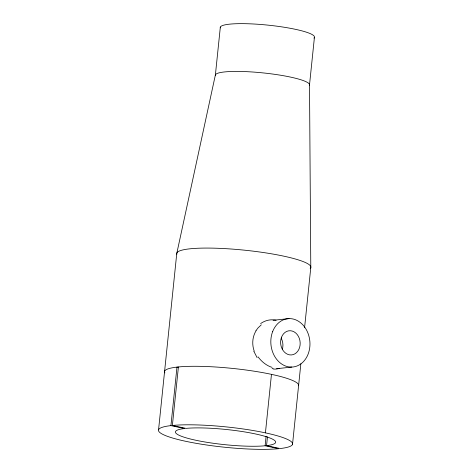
<?xml version="1.0" encoding="UTF-8"?>
<svg xmlns="http://www.w3.org/2000/svg" width="473" height="473" viewBox="0 0 473 473"><rect width="100%" height="100%" fill="white"/><g stroke="black" fill="none" stroke-linecap="round" stroke-linejoin="round"><path stroke-width="0.71" d="M170.93 425.617L184.529 428.532A50.398 7.621 5.9 0 0 195.721 440.227A50.398 7.621 5.9 0 0 265.117 445.779L278.715 448.688A67.403 10.193 5.9 0 1 185.658 441.291A67.403 10.193 5.9 0 1 170.93 425.617L176.973 367.107L178.404 367.415M172.367 425.469A67.403 10.193 5.9 0 1 265.424 432.866A67.403 10.193 5.9 0 1 280.152 448.54L266.553 445.625A50.398 7.621 5.9 0 0 255.361 433.93A50.398 7.621 5.9 0 0 185.966 428.378L172.367 425.469L178.41 366.959M220.335 27.115L215.398 74.876L176.754 253.558L158.556 429.856M265.424 432.866L271.467 374.356M265.117 445.779L266.098 436.272M266.553 445.625L267.464 436.851M314.415 37.444L309.478 85.205A47.365 7.166 5.9 0 0 262.746 72.872A47.365 7.166 5.9 0 0 215.369 75.615M292.527 444.301L300.852 363.761M304.565 327.783L310.791 267.576L309.508 84.472M255.94 330.722L258.004 327.949L261.285 324.821M276.545 368.721L291.764 367.072M273.087 320.286L289.027 318.607M273.051 368.568L272.117 368.39M257.099 357.629L253.824 351.244M164.894 372.89A67.403 10.193 5.9 0 1 229.63 368.124A67.403 10.193 5.9 0 1 298.575 385.791M281.293 338.414A12.144 9.762 84 0 1 282.375 349.234M176.878 254.226A67.403 10.193 5.9 0 1 246.468 250.383A67.403 10.193 5.9 0 1 310.187 268.498M220.306 27.848A47.365 7.166 5.9 0 1 270.077 25.359A47.365 7.166 5.9 0 1 313.889 38.118M272.076 367.385A23.969 16.88 56.4 0 1 258.045 356.849M254.208 351.108A23.159 21.51 69.2 0 1 256.047 330.798M260.623 323.579A23.934 20.96 -82.2 0 1 276.126 320.251M279.46 368.307A23.36 16.803 62.1 0 1 273.11 368.987M272.643 331.608A24.289 19.523 84 0 0 292.113 367.06A24.289 19.523 84 0 0 306.427 329.852A24.289 19.523 84 0 0 272.643 331.608M281.518 337.225A12.144 9.762 84 0 0 291.25 354.951A12.144 9.762 84 0 0 298.41 336.344A12.144 9.762 84 0 0 281.518 337.225"/></g></svg>
